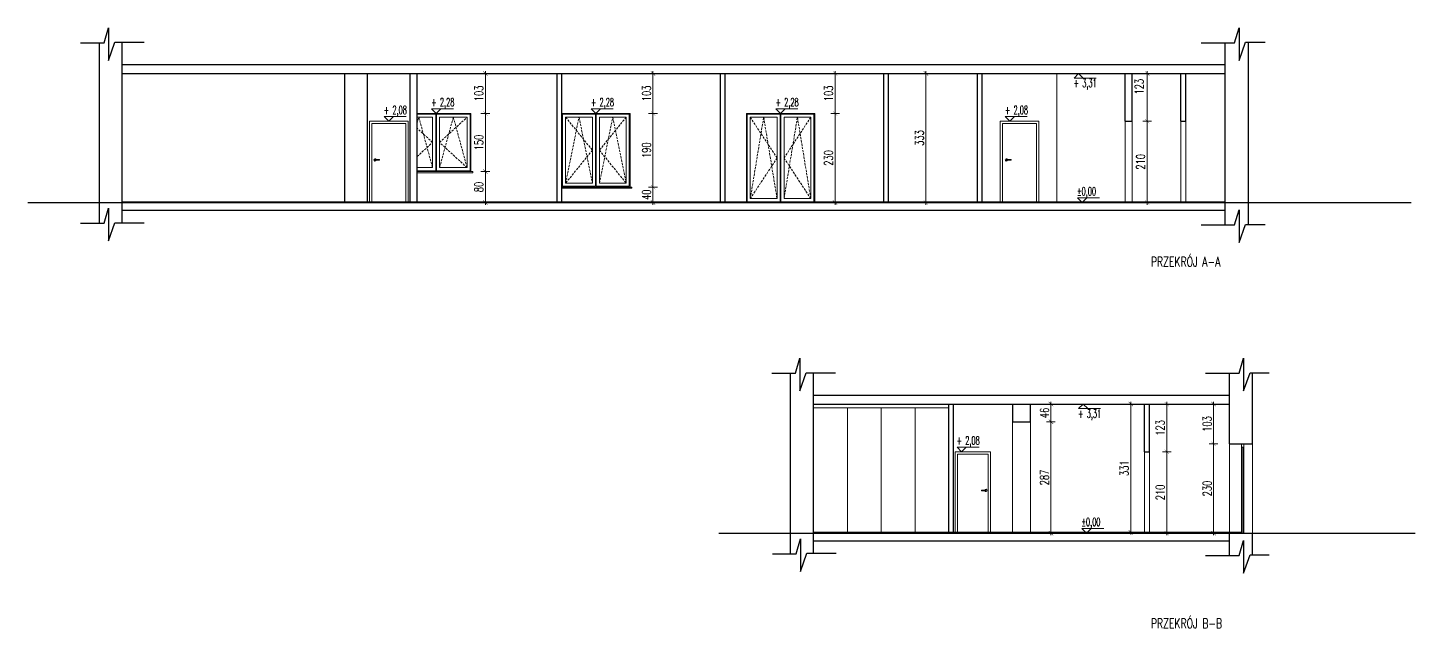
# Model space of a CAD drawing. Header units: millimetres. Extents: x -105266 to 178069, y 491 to 168574.
# Drawn here: x -45788 to -42212, y 58375 to 59924 of the extents above; entities that cross this region are included whole.
import ezdxf

# ---------------------------------------------------------------- set-up
doc = ezdxf.new("R2010")
doc.units = ezdxf.units.MM
doc.linetypes.add('HIDDEN', pattern=[9.525, 6.35, -3.175])
doc.layers.get('defpoints').update_dxf_attribs({"color": 4})
for name, color, linetype, lineweight in [('A-murowane', 2, 'Continuous', 30), ('A06_WIDOK', 6, 'Continuous', 15), ('A07_DRZWI_OKNA', 4, 'Continuous', 5), ('A09_WYKONCZENIE', 2, 'Continuous', 13), ('A14_KOTY', 4, 'Continuous', 5), ('A17_OPIS_WARSTW', 32, 'Continuous', 9)]:
    doc.layers.add(name, color=color, linetype=linetype, lineweight=lineweight)
doc.styles.add('ROMANS', font='romans', dxfattribs={"width": 0.7})
doc.styles.add('X', font='ROMANS.shx', dxfattribs={"width": 0.5})
doc.dimstyles.new('PM-100', dxfattribs={"dimscale": 2.8, "dimtxt": 8, "dimasz": 0.5, "dimexe": 0, "dimexo": 0, "dimgap": 2, "dimtad": 1, "dimdec": 1, "dimrnd": 0.1, "dimzin": 13, "dimdsep": 46, "dimtxsty": 'ROMANS', "dimblk": 'Q', "dimcen": 0, "dimse1": 1, "dimse2": 1, "dimclrd": 256, "dimclre": 251, "dimclrt": 41, "dimadec": 1, "dimazin": 0, "dimtfac": 1, "dimtdec": 1, "dimtix": 1, "dimtmove": 1, "dimatfit": 0, "dimldrblk": 'NONE', "dimfxl": 1, "dimtolj": 1, "dimtzin": 13, "dimlwd": -1, "dimlwe": 0, "dimarcsym": 0})

# ---------------------------------------------------------------- blocks, each defined once
blk = doc.blocks.new('A$C452457EA')
at = {"layer": 'A06_WIDOK'}
for p, q in [((8.2, 111), (20.2, 111)), ((8.2, 111), (8.2, 109)), ((8.2, 109), (20.2, 109)), ((20.2, 109), (20.2, 111))]:
    blk.add_line(p, q, dxfattribs=at)
blk.add_arc((8.3, 110), 3, 19.4712, 340.5288, dxfattribs=at)
blk = doc.blocks.new('A$C4EBB379D')
at = {"layer": 'A06_WIDOK'}
for p, q in [((8.2, 111), (20.2, 111)), ((8.2, 111), (8.2, 109)), ((8.2, 109), (20.2, 109)), ((20.2, 109), (20.2, 111))]:
    blk.add_line(p, q, dxfattribs=at)
blk.add_arc((8.3, 110), 3, 19.4712, 340.5288, dxfattribs=at)
blk.add_blockref('A$C452457EA', (0, 0))
blk = doc.blocks.new('A$C63DA681D')
at = {"layer": 'A06_WIDOK'}
for p, q in [((87, 228), (87, 2)), ((89, 228), (89, 2))]:
    blk.add_line(p, q, dxfattribs=at)
for points in [[(0, 230), (176, 230), (176, 0), (0, 0)], [(79, 220), (79, 10), (10, 10), (10, 220)], [(97, 220), (166, 220), (166, 10), (97, 10)]]:
    blk.add_lwpolyline(points, close=True, dxfattribs=at)
for points in [[(87, 2), (2, 2), (2, 228), (87, 228)], [(89, 228), (174, 228), (174, 2), (89, 2)]]:
    blk.add_lwpolyline(points, dxfattribs=at)
blk = doc.blocks.new('Q')
for p, q in [((-4, 0), (4, 0)), ((0, 8), (0, -8))]:
    blk.add_line(p, q)
at = {"const_width": 0.7}
blk.add_lwpolyline([(4, 4), (-4, -4)], dxfattribs=at)
blk = doc.blocks.new('*D354')
at = {"layer": 'A17_OPIS_WARSTW', "ltscale": 0.9, "transparency": 16777216}
blk.add_line((-43473, 59474.2), (-43473, 59804.4), dxfattribs=at)
at = {"layer": 'defpoints', "color": 0, "ltscale": 0.9, "transparency": 16777216}
for p in [(-43473, 59805.8), (-43471.5, 59805.8), (-43471.5, 59472.8)]:
    blk.add_point(p, dxfattribs=at)
at = {"layer": 'A17_OPIS_WARSTW', "ltscale": 0.9, "transparency": 16777216, "xscale": 1.399999999999999, "yscale": 1.399999999999999, "zscale": 1.399999999999999}
for p, rotation in [((-43473, 59805.8), 90), ((-43473, 59472.8), 270)]:
    blk.add_blockref('Q', p, dxfattribs=dict(at, rotation=rotation))
at = {"layer": 'A17_OPIS_WARSTW', "color": 41, "ltscale": 0.9, "transparency": 16777216, "insert": (-43489.8, 59639.3), "char_height": 22.4, "attachment_point": 5, "rotation": 90, "style": 'ROMANS'}
blk.add_mtext('\\A1;333', dxfattribs=at)
blk = doc.blocks.new('_None')
blk = doc.blocks.new('*D355')
at = {"layer": 'A17_OPIS_WARSTW', "ltscale": 0.9, "transparency": 16777216}
blk.add_line((-42902.6, 59681.4), (-42902.6, 59474.2), dxfattribs=at)
at = {"layer": 'defpoints', "color": 0, "ltscale": 0.9, "transparency": 16777216}
for p in [(-42941.7, 59682.8), (-42941.7, 59472.8), (-42902.6, 59472.8)]:
    blk.add_point(p, dxfattribs=at)
at = {"layer": 'A17_OPIS_WARSTW', "ltscale": 0.9, "transparency": 16777216, "xscale": 1.399999999999999, "yscale": 1.399999999999999, "zscale": 1.399999999999999}
for p, rotation in [((-42902.6, 59682.8), 90), ((-42902.6, 59472.8), 270)]:
    blk.add_blockref('Q', p, dxfattribs=dict(at, rotation=rotation))
at = {"layer": 'A17_OPIS_WARSTW', "color": 41, "ltscale": 0.9, "transparency": 16777216, "insert": (-42919.4, 59577.8), "char_height": 22.4, "attachment_point": 5, "rotation": 90, "style": 'ROMANS'}
blk.add_mtext('\\A1;210', dxfattribs=at)
blk = doc.blocks.new('*D188')
at = {"layer": 'A17_OPIS_WARSTW', "ltscale": 0.9, "transparency": 16777216}
blk.add_line((-42902.6, 59684.2), (-42902.6, 59804.4), dxfattribs=at)
at = {"layer": 'defpoints', "color": 0, "ltscale": 0.9, "transparency": 16777216}
for p in [(-42902.6, 59805.8), (-42902.6, 59805.8), (-42941.7, 59682.8)]:
    blk.add_point(p, dxfattribs=at)
at = {"layer": 'A17_OPIS_WARSTW', "ltscale": 0.9, "transparency": 16777216, "xscale": 1.399999999999999, "yscale": 1.399999999999999, "zscale": 1.399999999999999}
for p, rotation in [((-42902.6, 59805.8), 90), ((-42902.6, 59682.8), 270)]:
    blk.add_blockref('Q', p, dxfattribs=dict(at, rotation=rotation))
at = {"layer": 'A17_OPIS_WARSTW', "color": 41, "ltscale": 0.9, "transparency": 16777216, "insert": (-42923.1, 59771.6), "char_height": 22.4, "attachment_point": 5, "rotation": 90, "style": 'ROMANS'}
blk.add_mtext('\\A1;123', dxfattribs=at)
blk = doc.blocks.new('*D189')
at = {"layer": 'A17_OPIS_WARSTW', "ltscale": 0.9, "transparency": 16777216}
blk.add_line((-43707.2, 59704.2), (-43707.2, 59804.4), dxfattribs=at)
at = {"layer": 'defpoints', "color": 0, "ltscale": 0.9, "transparency": 16777216}
for p in [(-43707.2, 59805.8), (-43707.2, 59805.8), (-43707.2, 59702.8)]:
    blk.add_point(p, dxfattribs=at)
at = {"layer": 'A17_OPIS_WARSTW', "ltscale": 0.9, "transparency": 16777216, "xscale": 1.399999999999999, "yscale": 1.399999999999999, "zscale": 1.399999999999999}
for p, rotation in [((-43707.2, 59805.8), 90), ((-43707.2, 59702.8), 270)]:
    blk.add_blockref('Q', p, dxfattribs=dict(at, rotation=rotation))
at = {"layer": 'A17_OPIS_WARSTW', "color": 41, "ltscale": 0.9, "transparency": 16777216, "insert": (-43724, 59754.3), "char_height": 22.4, "attachment_point": 5, "rotation": 90, "style": 'ROMANS'}
blk.add_mtext('\\A1;103', dxfattribs=at)
blk = doc.blocks.new('*D190')
at = {"layer": 'A17_OPIS_WARSTW', "ltscale": 0.9, "transparency": 16777216}
blk.add_line((-43707.2, 59701.4), (-43707.2, 59474.2), dxfattribs=at)
at = {"layer": 'defpoints', "color": 0, "ltscale": 0.9, "transparency": 16777216}
for p in [(-43707.2, 59702.8), (-43707.2, 59472.8), (-43707.2, 59472.8)]:
    blk.add_point(p, dxfattribs=at)
at = {"layer": 'A17_OPIS_WARSTW', "ltscale": 0.9, "transparency": 16777216, "xscale": 1.399999999999999, "yscale": 1.399999999999999, "zscale": 1.399999999999999}
for p, rotation in [((-43707.2, 59702.8), 90), ((-43707.2, 59472.8), 270)]:
    blk.add_blockref('Q', p, dxfattribs=dict(at, rotation=rotation))
at = {"layer": 'A17_OPIS_WARSTW', "color": 41, "ltscale": 0.9, "transparency": 16777216, "insert": (-43724, 59587.8), "char_height": 22.4, "attachment_point": 5, "rotation": 90, "style": 'ROMANS'}
blk.add_mtext('\\A1;230', dxfattribs=at)
blk = doc.blocks.new('*D191')
at = {"layer": 'A17_OPIS_WARSTW', "ltscale": 0.9, "transparency": 16777216}
blk.add_line((-44608.7, 59704.2), (-44608.7, 59804.4), dxfattribs=at)
at = {"layer": 'defpoints', "color": 0, "ltscale": 0.9, "transparency": 16777216}
for p in [(-44608.7, 59805.8), (-44608.7, 59805.8), (-44608.7, 59702.8)]:
    blk.add_point(p, dxfattribs=at)
at = {"layer": 'A17_OPIS_WARSTW', "ltscale": 0.9, "transparency": 16777216, "xscale": 1.399999999999999, "yscale": 1.399999999999999, "zscale": 1.399999999999999}
for p, rotation in [((-44608.7, 59805.8), 90), ((-44608.7, 59702.8), 270)]:
    blk.add_blockref('Q', p, dxfattribs=dict(at, rotation=rotation))
at = {"layer": 'A17_OPIS_WARSTW', "color": 41, "ltscale": 0.9, "transparency": 16777216, "insert": (-44625.5, 59754.3), "char_height": 22.4, "attachment_point": 5, "rotation": 90, "style": 'ROMANS'}
blk.add_mtext('\\A1;103', dxfattribs=at)
blk = doc.blocks.new('*D356')
at = {"layer": 'A17_OPIS_WARSTW', "ltscale": 0.9, "transparency": 16777216}
blk.add_line((-44608.7, 59701.4), (-44608.7, 59554.2), dxfattribs=at)
at = {"layer": 'defpoints', "color": 0, "ltscale": 0.9, "transparency": 16777216}
for p in [(-44645.7, 59702.8), (-44645.7, 59552.8), (-44608.7, 59552.8)]:
    blk.add_point(p, dxfattribs=at)
at = {"layer": 'A17_OPIS_WARSTW', "ltscale": 0.9, "transparency": 16777216, "xscale": 1.399999999999999, "yscale": 1.399999999999999, "zscale": 1.399999999999999}
for p, rotation in [((-44608.7, 59702.8), 90), ((-44608.7, 59552.8), 270)]:
    blk.add_blockref('Q', p, dxfattribs=dict(at, rotation=rotation))
at = {"layer": 'A17_OPIS_WARSTW', "color": 41, "ltscale": 0.9, "transparency": 16777216, "insert": (-44625.5, 59627.8), "char_height": 22.4, "attachment_point": 5, "rotation": 90, "style": 'ROMANS'}
blk.add_mtext('\\A1;150', dxfattribs=at)
blk = doc.blocks.new('*D357')
at = {"layer": 'A17_OPIS_WARSTW', "ltscale": 0.9, "transparency": 16777216}
blk.add_line((-44608.7, 59551.4), (-44608.7, 59474.2), dxfattribs=at)
at = {"layer": 'defpoints', "color": 0, "ltscale": 0.9, "transparency": 16777216}
for p in [(-44645.7, 59552.8), (-44636.2, 59472.8), (-44608.7, 59472.8)]:
    blk.add_point(p, dxfattribs=at)
at = {"layer": 'A17_OPIS_WARSTW', "ltscale": 0.9, "transparency": 16777216, "xscale": 1.399999999999999, "yscale": 1.399999999999999, "zscale": 1.399999999999999}
for p, rotation in [((-44608.7, 59552.8), 90), ((-44608.7, 59472.8), 270)]:
    blk.add_blockref('Q', p, dxfattribs=dict(at, rotation=rotation))
at = {"layer": 'A17_OPIS_WARSTW', "color": 41, "ltscale": 0.9, "transparency": 16777216, "insert": (-44625.5, 59512.8), "char_height": 22.4, "attachment_point": 5, "rotation": 90, "style": 'ROMANS'}
blk.add_mtext('\\A1;80', dxfattribs=at)
blk = doc.blocks.new('A$C61857C30')
at = {"layer": 'A06_WIDOK'}
for p, q in [((87, -2), (87, -188)), ((89, -2), (89, -188))]:
    blk.add_line(p, q, dxfattribs=at)
for points in [[(0, 0), (176, 0), (176, -190), (0, -190)], [(79, -10), (79, -180), (10, -180), (10, -10)], [(97, -10), (166, -10), (166, -180), (97, -180)]]:
    blk.add_lwpolyline(points, close=True, dxfattribs=at)
for points in [[(87, -188), (2, -188), (2, -2), (87, -2)], [(89, -2), (174, -2), (174, -188), (89, -188)]]:
    blk.add_lwpolyline(points, dxfattribs=at)
blk = doc.blocks.new('*D361')
at = {"layer": 'A17_OPIS_WARSTW', "ltscale": 0.9, "transparency": 16777216}
blk.add_line((-44176.5, 59514.2), (-44176.5, 59701.4), dxfattribs=at)
at = {"layer": 'defpoints', "color": 0, "ltscale": 0.9, "transparency": 16777216}
for p in [(-44235.7, 59702.8), (-44176.5, 59702.8), (-44176.5, 59512.8)]:
    blk.add_point(p, dxfattribs=at)
at = {"layer": 'A17_OPIS_WARSTW', "ltscale": 0.9, "transparency": 16777216, "xscale": 1.399999999999999, "yscale": 1.399999999999999, "zscale": 1.399999999999999}
for p, rotation in [((-44176.5, 59702.8), 90), ((-44176.5, 59512.8), 270)]:
    blk.add_blockref('Q', p, dxfattribs=dict(at, rotation=rotation))
at = {"layer": 'A17_OPIS_WARSTW', "color": 41, "ltscale": 0.9, "transparency": 16777216, "insert": (-44193.3, 59607.8), "char_height": 22.4, "attachment_point": 5, "rotation": 90, "style": 'ROMANS'}
blk.add_mtext('\\A1;190', dxfattribs=at)
blk = doc.blocks.new('*D362')
at = {"layer": 'A17_OPIS_WARSTW', "ltscale": 0.9, "transparency": 16777216}
blk.add_line((-44176.5, 59704.2), (-44176.5, 59804.4), dxfattribs=at)
at = {"layer": 'defpoints', "color": 0, "ltscale": 0.9, "transparency": 16777216}
for p in [(-44176.5, 59805.8), (-44128, 59805.8), (-44235.7, 59702.8)]:
    blk.add_point(p, dxfattribs=at)
at = {"layer": 'A17_OPIS_WARSTW', "ltscale": 0.9, "transparency": 16777216, "xscale": 1.399999999999999, "yscale": 1.399999999999999, "zscale": 1.399999999999999}
for p, rotation in [((-44176.5, 59805.8), 90), ((-44176.5, 59702.8), 270)]:
    blk.add_blockref('Q', p, dxfattribs=dict(at, rotation=rotation))
at = {"layer": 'A17_OPIS_WARSTW', "color": 41, "ltscale": 0.9, "transparency": 16777216, "insert": (-44193.3, 59754.3), "char_height": 22.4, "attachment_point": 5, "rotation": 90, "style": 'ROMANS'}
blk.add_mtext('\\A1;103', dxfattribs=at)
blk = doc.blocks.new('poziom miekki')
for p, q in [((15.8, 4.2), (-4.2, 4.2)), ((-4.2, 4.2), (0, 0)), ((0, 0), (4.2, 4.2))]:
    blk.add_line(p, q)
at = {"color": 0, "style": 'ROMANS', "width": 0.7}
blk.add_attdef('H?', (-4.2, 8.2), '', height=7.5, dxfattribs=at)
blk = doc.blocks.new('*D213')
at = {"layer": 'A17_OPIS_WARSTW', "ltscale": 0.9, "transparency": 16777216}
blk.add_line((-42944.8, 58623.4), (-42944.8, 58951.6), dxfattribs=at)
at = {"layer": 'defpoints', "color": 0, "ltscale": 0.9, "transparency": 16777216}
for p in [(-43013.3, 58953), (-42944.8, 58953), (-43013.3, 58622)]:
    blk.add_point(p, dxfattribs=at)
at = {"layer": 'A17_OPIS_WARSTW', "ltscale": 0.9, "transparency": 16777216, "xscale": 1.399999999999999, "yscale": 1.399999999999999, "zscale": 1.399999999999999}
for p, rotation in [((-42944.8, 58953), 90), ((-42944.8, 58622), 270)]:
    blk.add_blockref('Q', p, dxfattribs=dict(at, rotation=rotation))
at = {"layer": 'A17_OPIS_WARSTW', "color": 41, "ltscale": 0.9, "transparency": 16777216, "insert": (-42961.6, 58787.5), "char_height": 22.4, "attachment_point": 5, "rotation": 90, "style": 'ROMANS'}
blk.add_mtext('\\A1;331', dxfattribs=at)
blk = doc.blocks.new('*D388')
at = {"layer": 'A17_OPIS_WARSTW', "ltscale": 0.9, "transparency": 16777216}
blk.add_line((-43150.6, 58621.4), (-43150.6, 58905.6), dxfattribs=at)
at = {"layer": 'defpoints', "color": 0, "ltscale": 0.9, "transparency": 16777216}
for p in [(-43203.5, 58907), (-43150.6, 58907), (-43203.5, 58620)]:
    blk.add_point(p, dxfattribs=at)
at = {"layer": 'A17_OPIS_WARSTW', "ltscale": 0.9, "transparency": 16777216, "xscale": 1.399999999999999, "yscale": 1.399999999999999, "zscale": 1.399999999999999}
for p, rotation in [((-43150.6, 58907), 90), ((-43150.6, 58620), 270)]:
    blk.add_blockref('Q', p, dxfattribs=dict(at, rotation=rotation))
at = {"layer": 'A17_OPIS_WARSTW', "color": 41, "ltscale": 0.9, "transparency": 16777216, "insert": (-43167.4, 58763.5), "char_height": 22.4, "attachment_point": 5, "rotation": 90, "style": 'ROMANS'}
blk.add_mtext('\\A1;287', dxfattribs=at)
blk = doc.blocks.new('*D389')
at = {"layer": 'A17_OPIS_WARSTW', "ltscale": 0.9, "transparency": 16777216}
blk.add_line((-43150.6, 58908.4), (-43150.6, 58951.6), dxfattribs=at)
at = {"layer": 'defpoints', "color": 0, "ltscale": 0.9, "transparency": 16777216}
for p in [(-43203.5, 58953), (-43150.6, 58953), (-43203.5, 58907)]:
    blk.add_point(p, dxfattribs=at)
at = {"layer": 'A17_OPIS_WARSTW', "ltscale": 0.9, "transparency": 16777216, "xscale": 1.399999999999999, "yscale": 1.399999999999999, "zscale": 1.399999999999999}
for p, rotation in [((-43150.6, 58953), 90), ((-43150.6, 58907), 270)]:
    blk.add_blockref('Q', p, dxfattribs=dict(at, rotation=rotation))
at = {"layer": 'A17_OPIS_WARSTW', "color": 41, "ltscale": 0.9, "transparency": 16777216, "insert": (-43167.4, 58930), "char_height": 22.4, "attachment_point": 5, "rotation": 90, "style": 'ROMANS'}
blk.add_mtext('\\A1;46', dxfattribs=at)
blk = doc.blocks.new('*D390')
at = {"layer": 'A17_OPIS_WARSTW', "ltscale": 0.9, "transparency": 16777216}
blk.add_line((-42852.1, 58621.4), (-42852.1, 58828.6), dxfattribs=at)
at = {"layer": 'defpoints', "color": 0, "ltscale": 0.9, "transparency": 16777216}
for p in [(-42896.3, 58830), (-42852.1, 58830), (-42896.3, 58620)]:
    blk.add_point(p, dxfattribs=at)
at = {"layer": 'A17_OPIS_WARSTW', "ltscale": 0.9, "transparency": 16777216, "xscale": 1.399999999999999, "yscale": 1.399999999999999, "zscale": 1.399999999999999}
for p, rotation in [((-42852.1, 58830), 90), ((-42852.1, 58620), 270)]:
    blk.add_blockref('Q', p, dxfattribs=dict(at, rotation=rotation))
at = {"layer": 'A17_OPIS_WARSTW', "color": 41, "ltscale": 0.9, "transparency": 16777216, "insert": (-42868.9, 58725), "char_height": 22.4, "attachment_point": 5, "rotation": 90, "style": 'ROMANS'}
blk.add_mtext('\\A1;210', dxfattribs=at)
blk = doc.blocks.new('*D391')
at = {"layer": 'A17_OPIS_WARSTW', "ltscale": 0.9, "transparency": 16777216}
blk.add_line((-42852.1, 58831.4), (-42852.1, 58951.6), dxfattribs=at)
at = {"layer": 'defpoints', "color": 0, "ltscale": 0.9, "transparency": 16777216}
for p in [(-42896.3, 58953), (-42852.1, 58953), (-42896.3, 58830)]:
    blk.add_point(p, dxfattribs=at)
at = {"layer": 'A17_OPIS_WARSTW', "ltscale": 0.9, "transparency": 16777216, "xscale": 1.399999999999999, "yscale": 1.399999999999999, "zscale": 1.399999999999999}
for p, rotation in [((-42852.1, 58953), 90), ((-42852.1, 58830), 270)]:
    blk.add_blockref('Q', p, dxfattribs=dict(at, rotation=rotation))
at = {"layer": 'A17_OPIS_WARSTW', "color": 41, "ltscale": 0.9, "transparency": 16777216, "insert": (-42868.9, 58891.5), "char_height": 22.4, "attachment_point": 5, "rotation": 90, "style": 'ROMANS'}
blk.add_mtext('\\A1;123', dxfattribs=at)
blk = doc.blocks.new('*D392')
at = {"layer": 'A17_OPIS_WARSTW', "ltscale": 0.9, "transparency": 16777216}
blk.add_line((-42731.3, 58951.6), (-42731.3, 58851.4), dxfattribs=at)
at = {"layer": 'defpoints', "color": 0, "ltscale": 0.9, "transparency": 16777216}
for p in [(-42690.3, 58953), (-42731.3, 58850), (-42690.3, 58850)]:
    blk.add_point(p, dxfattribs=at)
at = {"layer": 'A17_OPIS_WARSTW', "ltscale": 0.9, "transparency": 16777216, "xscale": 1.399999999999999, "yscale": 1.399999999999999, "zscale": 1.399999999999999}
for p, rotation in [((-42731.3, 58953), 90), ((-42731.3, 58850), 270)]:
    blk.add_blockref('Q', p, dxfattribs=dict(at, rotation=rotation))
at = {"layer": 'A17_OPIS_WARSTW', "color": 41, "ltscale": 0.9, "transparency": 16777216, "insert": (-42748.1, 58901.5), "char_height": 22.4, "attachment_point": 5, "rotation": 90, "style": 'ROMANS'}
blk.add_mtext('\\A1;103', dxfattribs=at)
blk = doc.blocks.new('*D393')
at = {"layer": 'A17_OPIS_WARSTW', "ltscale": 0.9, "transparency": 16777216}
blk.add_line((-42731.3, 58848.6), (-42731.3, 58621.4), dxfattribs=at)
at = {"layer": 'defpoints', "color": 0, "ltscale": 0.9, "transparency": 16777216}
for p in [(-42690.3, 58850), (-42731.3, 58620), (-42690.3, 58620)]:
    blk.add_point(p, dxfattribs=at)
at = {"layer": 'A17_OPIS_WARSTW', "ltscale": 0.9, "transparency": 16777216, "xscale": 1.399999999999999, "yscale": 1.399999999999999, "zscale": 1.399999999999999}
for p, rotation in [((-42731.3, 58850), 90), ((-42731.3, 58620), 270)]:
    blk.add_blockref('Q', p, dxfattribs=dict(at, rotation=rotation))
at = {"layer": 'A17_OPIS_WARSTW', "color": 41, "ltscale": 0.9, "transparency": 16777216, "insert": (-42748.1, 58735), "char_height": 22.4, "attachment_point": 5, "rotation": 90, "style": 'ROMANS'}
blk.add_mtext('\\A1;230', dxfattribs=at)
blk = doc.blocks.new('*D394')
at = {"layer": 'A17_OPIS_WARSTW', "ltscale": 0.9, "transparency": 16777216}
blk.add_line((-44176.5, 59511.4), (-44176.5, 59474.2), dxfattribs=at)
at = {"layer": 'defpoints', "color": 0, "ltscale": 0.9, "transparency": 16777216}
for p in [(-44235.7, 59512.8), (-44235.7, 59472.8), (-44176.5, 59472.8)]:
    blk.add_point(p, dxfattribs=at)
at = {"layer": 'A17_OPIS_WARSTW', "ltscale": 0.9, "transparency": 16777216, "xscale": 1.399999999999999, "yscale": 1.399999999999999, "zscale": 1.399999999999999}
for p, rotation in [((-44176.5, 59512.8), 90), ((-44176.5, 59472.8), 270)]:
    blk.add_blockref('Q', p, dxfattribs=dict(at, rotation=rotation))
at = {"layer": 'A17_OPIS_WARSTW', "color": 41, "ltscale": 0.9, "transparency": 16777216, "insert": (-44193.3, 59492.8), "char_height": 22.4, "attachment_point": 5, "rotation": 90, "style": 'ROMANS'}
blk.add_mtext('\\A1;40', dxfattribs=at)

msp = doc.modelspace()

# ---------------------------------------------------------------- linework, layer by layer
at = {"layer": 'A-murowane'}
for p, q in [((-45603.71, 59419.47), (-45603.71, 59885.01)), ((-45544.71, 59420.83), (-45544.71, 59886.36)), ((-42701.71, 59415.01), (-42701.71, 59885.01)), ((-42641.71, 59416.37), (-42641.71, 59886.36)), ((-45544.71, 59828.79), (-42701.71, 59828.79)), ((-45544.71, 59805.79), (-42701.71, 59805.79)), ((-44970.71, 59472.79), (-44970.71, 59805.79)), ((-44912.71, 59472.79), (-44912.71, 59805.79)), ((-44802.71, 59472.79), (-44802.71, 59805.79)), ((-44784.71, 59472.79), (-44784.71, 59805.79)), ((-44423.71, 59472.79), (-44423.71, 59805.79)), ((-44411.71, 59472.79), (-44411.71, 59805.79)), ((-44002.71, 59472.79), (-44002.71, 59805.79)), ((-43990.71, 59472.79), (-43990.71, 59805.79)), ((-43581.71, 59472.79), (-43581.71, 59805.79)), ((-43569.71, 59472.79), (-43569.71, 59805.79)), ((-43339.71, 59472.79), (-43339.71, 59805.79)), ((-43327.71, 59472.79), (-43327.71, 59805.79)), ((-42959.71, 59682.79), (-42959.71, 59805.79)), ((-42941.71, 59682.79), (-42941.71, 59805.79)), ((-42815.71, 59682.79), (-42815.71, 59805.79)), ((-42802.71, 59682.79), (-42802.71, 59805.79)), ((-42959.71, 59682.79), (-42941.71, 59682.79)), ((-42815.71, 59682.79), (-42802.71, 59682.79)), ((-45788.3, 59472.79), (-42221.96, 59472.79)), ((-45544.71, 59452.79), (-42701.71, 59452.79)), ((-43821.78, 58566.72), (-43821.78, 59032.26)), ((-43762.78, 58568.08), (-43762.78, 59033.62)), ((-42690.28, 58850.04), (-42690.28, 59032.26)), ((-42631.28, 58850.04), (-42631.28, 59033.62)), ((-43762.78, 58976.04), (-42690.28, 58976.04)), ((-43762.78, 58953.04), (-42690.28, 58953.04)), ((-43413.78, 58620.04), (-43413.78, 58953.04)), ((-43401.78, 58620.04), (-43401.78, 58953.04)), ((-42909.28, 58830.04), (-42909.28, 58953.04)), ((-42896.28, 58830.04), (-42896.28, 58953.04)), ((-42690.28, 58850.04), (-42631.28, 58850.04)), ((-42909.28, 58830.04), (-42896.28, 58830.04)), ((-44006.37, 58620.04), (-42211.54, 58620.04)), ((-43762.78, 58600.04), (-42690.28, 58600.04)), ((-42690.28, 58562.26), (-42690.28, 58620.04)), ((-42631.28, 58563.62), (-42631.28, 58620.04))]:
    msp.add_line(p, q, dxfattribs=at)
for points in [[(-45651.98, 59885.01), (-45591.6, 59885.01), (-45580.24, 59923.71), (-45580.24, 59839.55), (-45563.38, 59886.36), (-45488.04, 59886.36)], [(-42763.48, 59885.01), (-42677.11, 59885.01), (-42665.75, 59923.71), (-42665.75, 59839.55), (-42648.89, 59886.36), (-42598.55, 59886.36)], [(-45651.98, 59419.47), (-45591.6, 59419.47), (-45580.24, 59458.18), (-45580.24, 59374.01), (-45563.38, 59420.83), (-45488.04, 59420.83)], [(-42763.48, 59415.01), (-42677.11, 59415.01), (-42665.75, 59453.72), (-42665.75, 59369.55), (-42648.89, 59416.37), (-42598.55, 59416.37)], [(-43869.84, 59032.26), (-43809.46, 59032.26), (-43798.1, 59070.96), (-43798.1, 58986.8), (-43781.25, 59033.62), (-43705.91, 59033.62)], [(-42752.06, 59032.26), (-42665.69, 59032.26), (-42654.32, 59070.96), (-42654.32, 58986.8), (-42637.47, 59033.62), (-42588.13, 59033.62)], [(-43249.53, 58953.04), (-43249.53, 58907.04), (-43203.53, 58907.04), (-43203.53, 58953.04)], [(-43868.13, 58566.72), (-43807.75, 58566.72), (-43796.39, 58605.43), (-43796.39, 58521.26), (-43779.53, 58568.08), (-43704.2, 58568.08)], [(-42752.06, 58562.26), (-42665.69, 58562.26), (-42654.32, 58600.97), (-42654.32, 58516.8), (-42637.47, 58563.62), (-42588.13, 58563.62)]]:
    msp.add_lwpolyline(points, dxfattribs=at)
at = {"layer": 'A06_WIDOK'}
for p, q in [((-43135.71, 59472.79), (-43135.71, 59805.79)), ((-44736.71, 59554.79), (-44736.71, 59700.79)), ((-44734.71, 59554.79), (-44734.71, 59700.79)), ((-42959.71, 59682.79), (-42959.71, 59472.79)), ((-42941.71, 59682.79), (-42941.71, 59472.79)), ((-42815.71, 59682.79), (-42815.71, 59472.79)), ((-42802.71, 59682.79), (-42802.71, 59472.79)), ((-44784.71, 59552.79), (-44645.71, 59552.79)), ((-43413.78, 58943.04), (-43762.78, 58943.04)), ((-43675.53, 58943.04), (-43675.53, 58622.04)), ((-43588.28, 58943.04), (-43588.28, 58622.04)), ((-43501.03, 58943.04), (-43501.03, 58622.04)), ((-43249.53, 58907.04), (-43249.53, 58620.04)), ((-43203.53, 58620.04), (-43203.53, 58907.04)), ((-42690.28, 58850.04), (-42690.28, 58622.04)), ((-42631.28, 58620.04), (-42631.28, 58850.04)), ((-42909.28, 58830.04), (-42909.28, 58620.04)), ((-42896.28, 58830.04), (-42896.28, 58620.04))]:
    msp.add_line(p, q, dxfattribs=at)
at = {"layer": 'A06_WIDOK', "linetype": 'HIDDEN', "ltscale": 0.9}
for p, q in [((-44784.71, 59676.31), (-44780.21, 59692.79)), ((-44744.71, 59627.79), (-44784.71, 59664.41)), ((-44780.21, 59692.79), (-44744.71, 59562.79)), ((-44726.71, 59627.79), (-44655.71, 59692.79)), ((-44726.71, 59562.79), (-44691.21, 59692.79)), ((-44691.21, 59692.79), (-44655.71, 59562.79)), ((-44401.71, 59692.79), (-44332.71, 59607.79)), ((-44401.71, 59522.79), (-44367.21, 59692.79)), ((-44367.21, 59692.79), (-44332.71, 59522.79)), ((-44245.71, 59692.79), (-44314.71, 59607.79)), ((-44314.71, 59522.79), (-44280.21, 59692.79)), ((-44280.21, 59692.79), (-44245.71, 59522.79)), ((-43925.71, 59692.79), (-43856.71, 59587.79)), ((-43925.71, 59482.79), (-43891.21, 59692.79)), ((-43891.21, 59692.79), (-43856.71, 59482.79)), ((-43769.71, 59692.79), (-43838.71, 59587.79)), ((-43838.71, 59482.79), (-43804.21, 59692.79)), ((-43804.21, 59692.79), (-43769.71, 59482.79)), ((-44784.71, 59591.17), (-44744.71, 59627.79)), ((-44655.71, 59562.79), (-44726.71, 59627.79)), ((-44332.71, 59607.79), (-44401.71, 59522.79)), ((-44314.71, 59607.79), (-44245.71, 59522.79)), ((-43856.71, 59587.79), (-43925.71, 59482.79)), ((-43838.71, 59587.79), (-43769.71, 59482.79))]:
    msp.add_line(p, q, dxfattribs=at)
at = {"layer": 'A06_WIDOK'}
for points in [[(-44784.71, 59702.79), (-44645.71, 59702.79), (-44645.71, 59552.79), (-44784.71, 59552.79)], [(-44784.71, 59700.79), (-44736.71, 59700.79)], [(-44734.71, 59700.79), (-44647.71, 59700.79), (-44647.71, 59554.79), (-44734.71, 59554.79)], [(-44807.65, 59472.79), (-44807.65, 59682.79), (-44907.65, 59682.79), (-44907.65, 59472.79)], [(-44813.65, 59472.79), (-44813.65, 59676.79), (-44901.65, 59676.79), (-44901.65, 59472.79)], [(-44784.71, 59692.79), (-44744.71, 59692.79), (-44744.71, 59562.79), (-44784.71, 59562.79)], [(-43181.49, 59472.79), (-43181.49, 59682.79), (-43281.93, 59682.79), (-43281.93, 59472.79)], [(-43187.49, 59472.79), (-43187.49, 59676.79), (-43275.93, 59676.79), (-43275.93, 59472.79)], [(-44736.71, 59554.79), (-44784.71, 59554.79)], [(-44645.71, 59552.79), (-44640.71, 59552.79), (-44640.71, 59549.79), (-44784.71, 59549.79)], [(-44235.71, 59512.79), (-44230.71, 59512.79), (-44230.71, 59509.79), (-44411.71, 59509.79)], [(-43306.8, 58620.04), (-43306.8, 58830.04), (-43397.24, 58830.04), (-43397.24, 58620.04)], [(-43312.8, 58620.04), (-43312.8, 58824.04), (-43391.24, 58824.04), (-43391.24, 58620.04)]]:
    msp.add_lwpolyline(points, dxfattribs=at)
msp.add_lwpolyline([(-44726.71, 59562.79), (-44726.71, 59692.79), (-44655.71, 59692.79), (-44655.71, 59562.79)], close=True, dxfattribs=at)
at = {"layer": 'A07_DRZWI_OKNA'}
for p, q in [((-42659.28, 58850.04), (-42659.28, 58620.04)), ((-42656.28, 58842.04), (-42656.28, 58620.04)), ((-42653.28, 58850.04), (-42653.28, 58620.04))]:
    msp.add_line(p, q, dxfattribs=at)
msp.add_lwpolyline([(-42659.28, 58850.04), (-42659.28, 58842.04), (-42653.28, 58842.04), (-42653.28, 58850.04)], dxfattribs=at)
at = {"layer": 'A09_WYKONCZENIE'}
for p, q in [((-45544.71, 59474.79), (-42701.71, 59474.79)), ((-43762.78, 58622.04), (-42659.28, 58622.04))]:
    msp.add_line(p, q, dxfattribs=at)
at = {"layer": 'A17_OPIS_WARSTW', "ltscale": 0.9}
for p, q in [((-43327.71, 59805.79), (-43135.71, 59805.79)), ((-45544.71, 59472.79), (-42701.71, 59472.79)), ((-42690.28, 58953.04), (-42690.28, 58850.04)), ((-43762.78, 58620.04), (-42690.28, 58620.04))]:
    msp.add_line(p, q, dxfattribs=at)

# ---------------------------------------------------------------- block references
for name, p in [('A$C63DA681D', (-43935.71, 59472.79)), ('A$C4EBB379D', (-44901.65, 59472.79)), ('A$C4EBB379D', (-43273.82, 59472.79))]:
    msp.add_blockref(name, p)
at = {"xscale": -1}
msp.add_blockref('A$C4EBB379D', (-43309.9, 58620.04), dxfattribs=at)
at = {"layer": 'A14_KOTY'}
ref = msp.add_blockref('poziom miekki', (-43079.24, 59805.79), dxfattribs=dict(at, xscale=-2.834999999940919, yscale=2.834999999940919, zscale=2.834999999940919, rotation=180))
ref.add_attrib('H?', '+ 3,31', (-43092.18, 59770.36), dxfattribs={"layer": '0', "color": 0, "height": 21.263, "style": 'X', "width": 0.5})
ref = msp.add_blockref('poziom miekki', (-44735.17, 59702.79), dxfattribs=dict(at, xscale=2.834999999940919, yscale=2.834999999940919, zscale=2.834999999940919))
ref.add_attrib('H?', '+ 2,28', (-44748.12, 59720.99), dxfattribs={"layer": '0', "color": 0, "height": 21.263, "style": 'X', "width": 0.5})
ref = msp.add_blockref('poziom miekki', (-44323.71, 59702.79), dxfattribs=dict(at, xscale=2.834999999940919, yscale=2.834999999940919, zscale=2.834999999940919))
ref.add_attrib('H?', '+ 2,28', (-44336.65, 59720.99), dxfattribs={"layer": '0', "color": 0, "height": 21.263, "style": 'X', "width": 0.5})
ref = msp.add_blockref('poziom miekki', (-43847.71, 59702.79), dxfattribs=dict(at, xscale=2.834999999940919, yscale=2.834999999940919, zscale=2.834999999940919))
ref.add_attrib('H?', '+ 2,28', (-43860.65, 59720.99), dxfattribs={"layer": '0', "color": 0, "height": 21.263, "style": 'X', "width": 0.5})
ref = msp.add_blockref('poziom miekki', (-44857.65, 59682.79), dxfattribs=dict(at, xscale=2.834999999940919, yscale=2.834999999940919, zscale=2.834999999940919))
ref.add_attrib('H?', '+ 2,08', (-44870.59, 59700.99), dxfattribs={"layer": '0', "color": 0, "height": 21.263, "style": 'X', "width": 0.5})
ref = msp.add_blockref('poziom miekki', (-43256.42, 59682.79), dxfattribs=dict(at, xscale=2.834999999940919, yscale=2.834999999940919, zscale=2.834999999940919))
ref.add_attrib('H?', '+ 2,08', (-43269.36, 59700.99), dxfattribs={"layer": '0', "color": 0, "height": 21.263, "style": 'X', "width": 0.5})
ref = msp.add_blockref('poziom miekki', (-43070.4, 59472.79), dxfattribs=dict(at, xscale=2.834999999940919, yscale=2.834999999940919, zscale=2.834999999940919))
ref.add_attrib('H?', '%%P0,00', (-43083.34, 59490.99), dxfattribs={"layer": '0', "color": 0, "height": 21.263, "style": 'X', "width": 0.5})
ref = msp.add_blockref('poziom miekki', (-43067.82, 58953.04), dxfattribs=dict(at, xscale=-2.834999999940919, yscale=2.834999999940919, zscale=2.834999999940919, rotation=180))
ref.add_attrib('H?', '+ 3,31', (-43080.76, 58917.62), dxfattribs={"layer": '0', "color": 0, "height": 21.263, "style": 'X', "width": 0.5})
ref = msp.add_blockref('poziom miekki', (-43380.86, 58830.04), dxfattribs=dict(at, xscale=2.834999999940919, yscale=2.834999999940919, zscale=2.834999999940919))
ref.add_attrib('H?', '+ 2,08', (-43393.8, 58848.25), dxfattribs={"layer": '0', "color": 0, "height": 21.263, "style": 'X', "width": 0.5})
ref = msp.add_blockref('poziom miekki', (-43058.98, 58620.04), dxfattribs=dict(at, xscale=2.834999999940919, yscale=2.834999999940919, zscale=2.834999999940919))
ref.add_attrib('H?', '%%P0,00', (-43071.92, 58638.25), dxfattribs={"layer": '0', "color": 0, "height": 21.263, "style": 'X', "width": 0.5})
at = {"layer": 'A17_OPIS_WARSTW', "ltscale": 0.9}
msp.add_blockref('A$C61857C30', (-44411.71, 59702.79), dxfattribs=at)

# ---------------------------------------------------------------- texts
at = {"layer": 'A17_OPIS_WARSTW', "ltscale": 0.9, "char_height": 25, "attachment_point": 1, "style": 'ROMANS'}
for s, insert in [('PRZEKRÓJ A-A', (-42893.09, 59332.51)), ('PRZEKRÓJ B-B', (-42893.09, 58399.56))]:
    msp.add_mtext_dynamic_manual_height_columns(s, width=679.8423, gutter_width=125, heights=[0], dxfattribs=dict(at, insert=insert))

# ---------------------------------------------------------------- dimensions: what is measured, and where the dimension line sits
at = {"layer": 'A17_OPIS_WARSTW', "ltscale": 0.9}
for base, p1, p2, picture, middle in [((-44608.68, 59805.79), (-44608.68, 59702.79), (-44608.68, 59805.79), '*D191', (-44625.48, 59754.29)), ((-44176.54, 59805.79), (-44235.71, 59702.79), (-44127.96, 59805.79), '*D362', (-44193.34, 59754.29)), ((-43707.18, 59805.79), (-43707.18, 59702.79), (-43707.18, 59805.79), '*D189', (-43723.98, 59754.29)), ((-43473.03, 59805.79), (-43471.48, 59472.79), (-43471.48, 59805.79), '*D354', (-43489.83, 59639.29)), ((-44608.68, 59552.79), (-44645.71, 59702.79), (-44645.71, 59552.79), '*D356', (-44625.48, 59627.79)), ((-44176.54, 59702.79), (-44176.54, 59512.79), (-44235.71, 59702.79), '*D361', (-44193.34, 59607.79)), ((-43707.18, 59472.79), (-43707.18, 59702.79), (-43707.18, 59472.79), '*D190', (-43723.98, 59587.79)), ((-42902.63, 59472.79), (-42941.71, 59682.79), (-42941.71, 59472.79), '*D355', (-42919.43, 59577.79)), ((-44608.68, 59472.79), (-44645.71, 59552.79), (-44636.18, 59472.79), '*D357', (-44625.48, 59512.79)), ((-44176.54, 59472.79), (-44235.71, 59512.79), (-44235.71, 59472.79), '*D394', (-44193.34, 59492.79)), ((-43150.55, 58953.04), (-43203.53, 58907.04), (-43203.53, 58953.04), '*D389', (-43167.35, 58930.04)), ((-42944.8, 58953.04), (-43013.29, 58622.04), (-43013.29, 58953.04), '*D213', (-42961.6, 58787.54)), ((-42852.13, 58953.04), (-42896.28, 58830.04), (-42896.28, 58953.04), '*D391', (-42868.93, 58891.54)), ((-42731.32, 58850.04), (-42690.28, 58953.04), (-42690.28, 58850.04), '*D392', (-42748.12, 58901.54)), ((-43150.55, 58907.04), (-43203.53, 58620.04), (-43203.53, 58907.04), '*D388', (-43167.35, 58763.54)), ((-42731.32, 58620.04), (-42690.28, 58850.04), (-42690.28, 58620.04), '*D393', (-42748.12, 58735.04)), ((-42852.13, 58830.04), (-42896.28, 58620.04), (-42896.28, 58830.04), '*D390', (-42868.93, 58725.04))]:
    dim = msp.add_linear_dim(base=base, p1=p1, p2=p2, angle=90, dimstyle='PM-100', dxfattribs=at)
    dim.commit()
    dim.dimension.update_dxf_attribs({"geometry": picture, "text_midpoint": middle})
dim = msp.add_linear_dim(base=(-42902.63, 59805.79), p1=(-42941.71, 59682.79), p2=(-42902.63, 59805.79), angle=90, dimstyle='PM-100', dxfattribs=at)
dim.commit()
dim.dimension.update_dxf_attribs({"geometry": '*D188', "text_midpoint": (-42906.28, 59771.59), "dimtype": 160})

doc.saveas('drawing.dxf')
